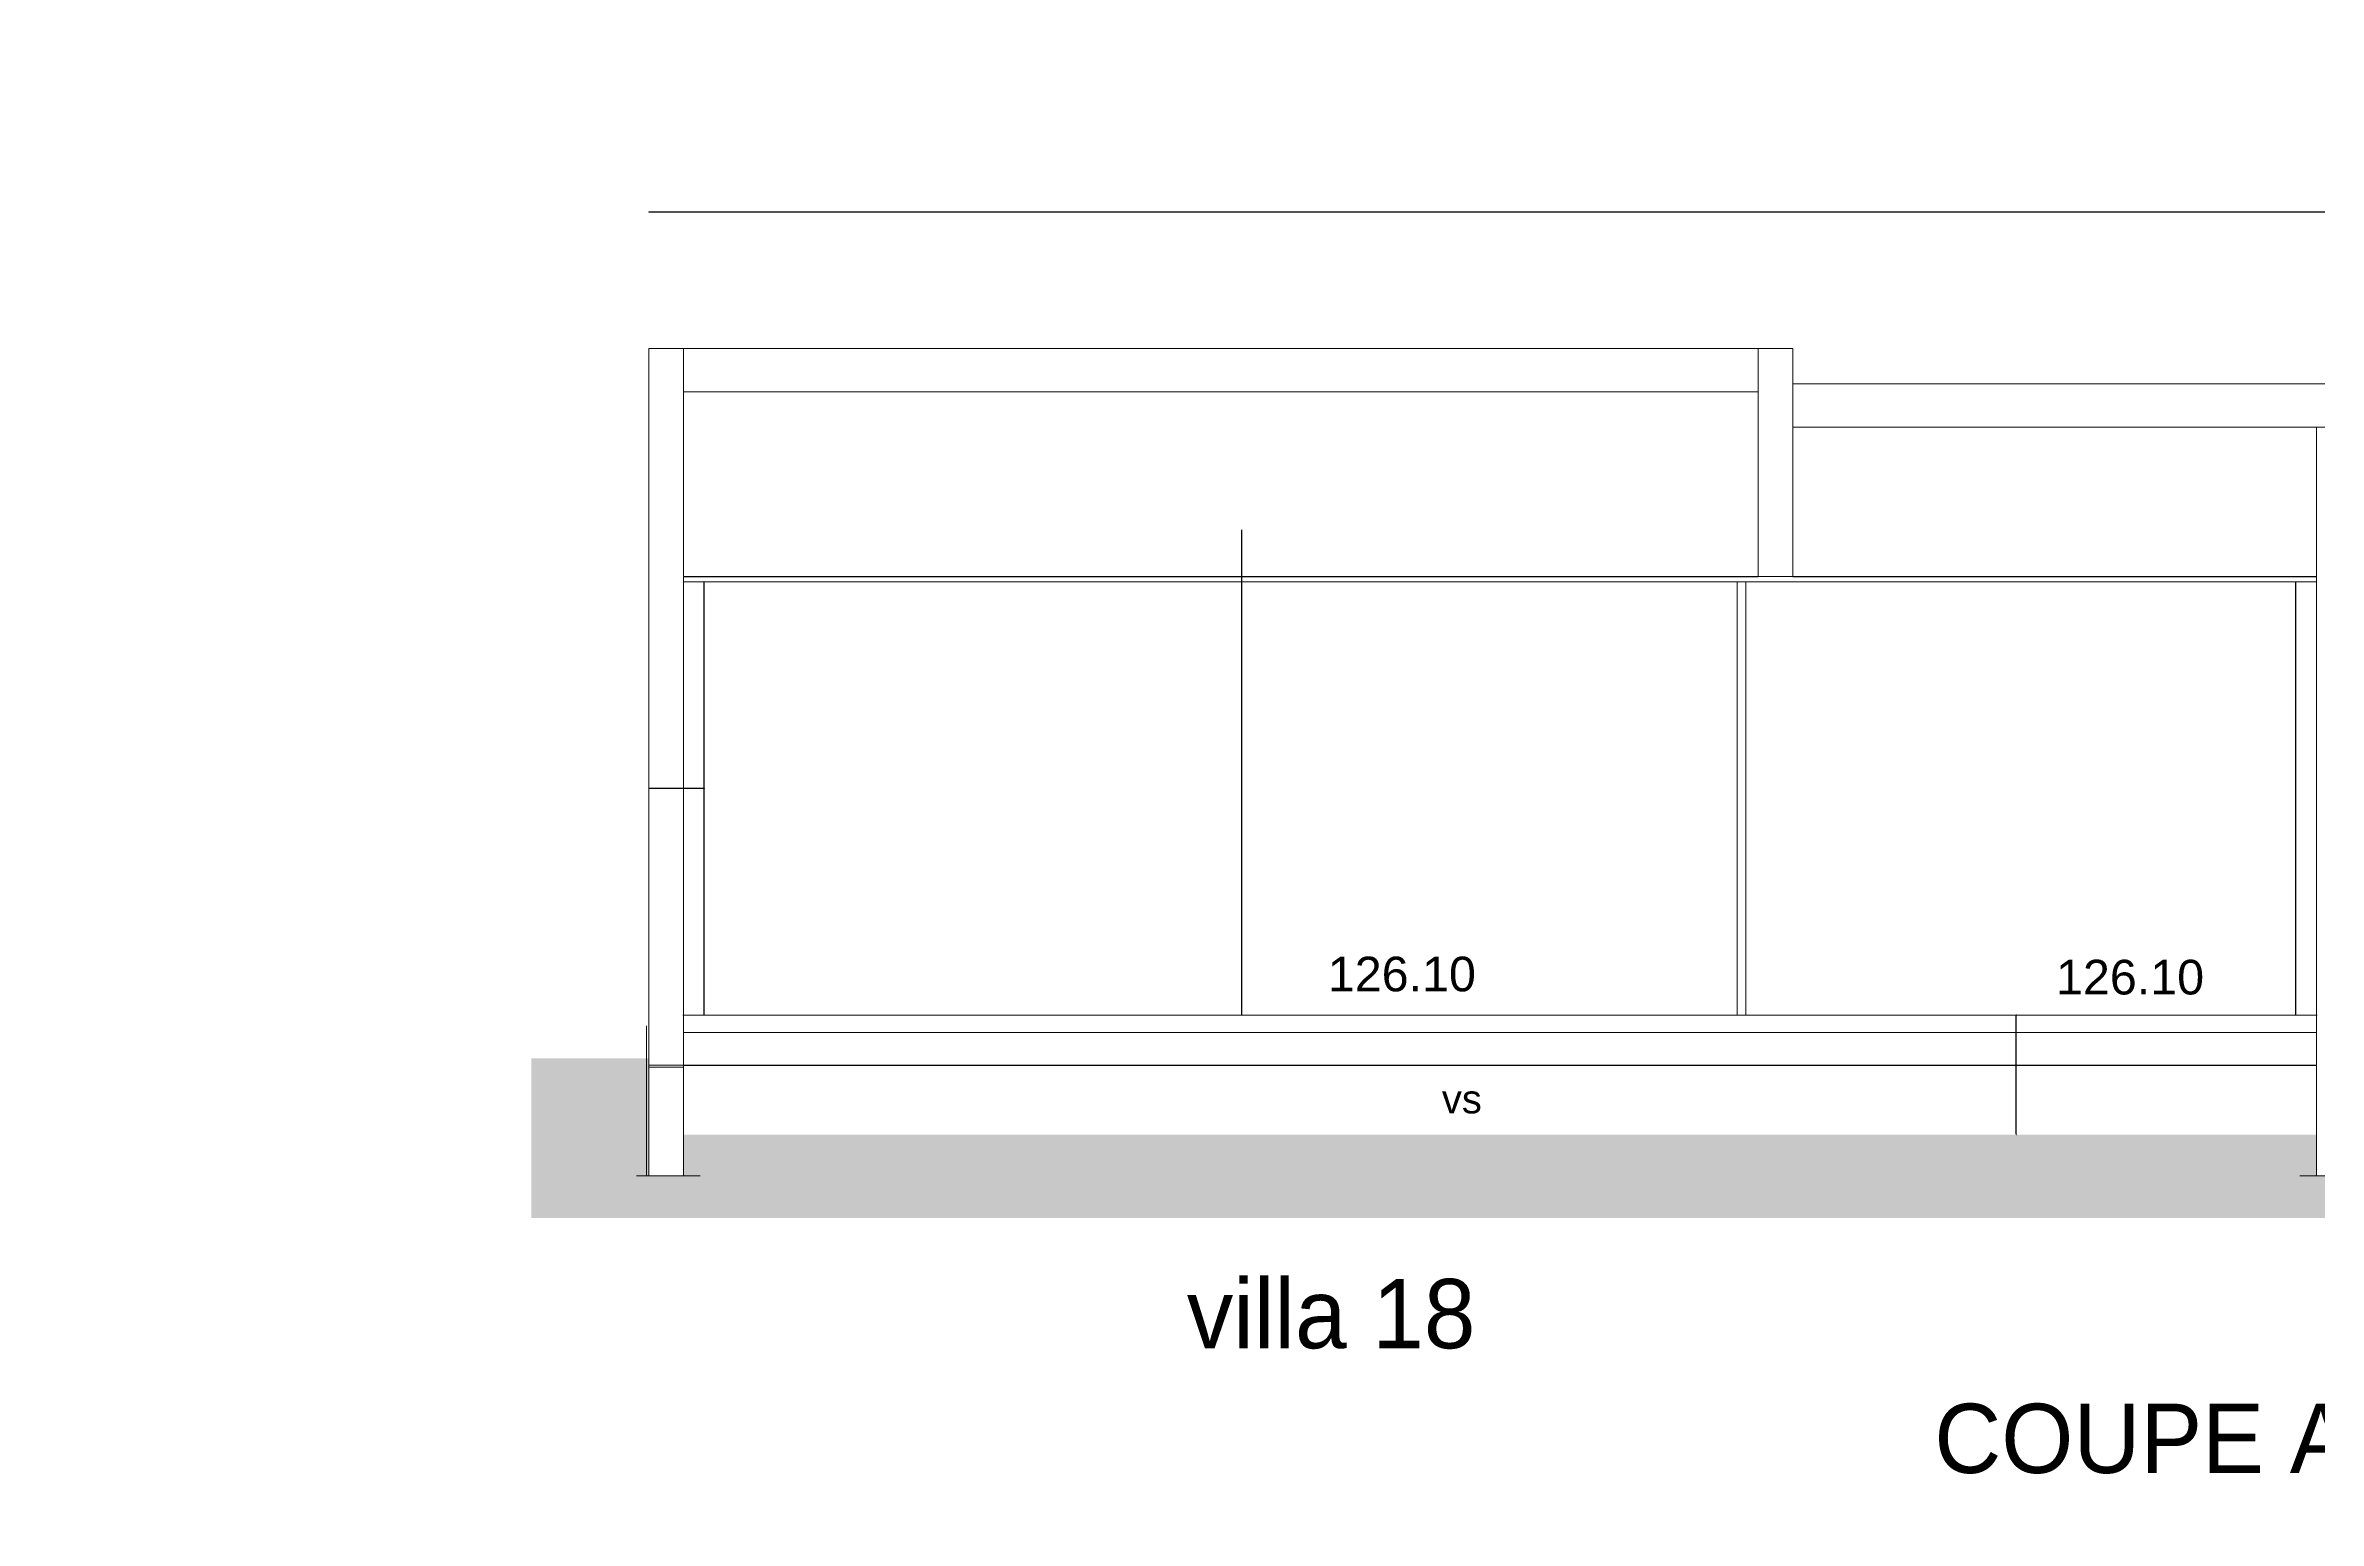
# Model space of a CAD drawing. Header units: metres. Extents: x -12536 to 12621, y -17191 to 9596.
# Drawn here: x -10300 to -8988, y -11956 to -11105 of the extents above; entities that cross this region are included whole.
import ezdxf
from ezdxf.enums import TextEntityAlignment as Align
from ezdxf.lldxf.tags import DXFTag

# ---------------------------------------------------------------- set-up
doc = ezdxf.new("R2010")
doc.units = ezdxf.units.M
doc.header["$MEASUREMENT"] = 0
doc.header["$PDMODE"] = 2
doc.header["$PDSIZE"] = 0.25
for name, color, linetype in [('Calque commun', 7, 'Continuous'), ('Cotations', 7, 'Continuous'), ('Textes', 7, 'Continuous')]:
    doc.layers.add(name, color=color, linetype=linetype)
doc.styles.add('Arial6', font='arial.ttf', dxfattribs={"height": 0.1})
doc.styles.add('Arial7', font='arial.ttf', dxfattribs={"height": 0.2})
doc.styles.add('Century Gothic15', font='GOTHIC.TTF', dxfattribs={"height": 0.18})
doc.styles.add('Century Gothic16', font='GOTHIC.TTF', dxfattribs={"height": 0.18})
doc.styles.add('Century Gothic18', font='GOTHIC.TTF', dxfattribs={"height": 0.18})
tags = doc.linetypes.add('HIDDEN', pattern=[0.375, 0.25, -0.125]).pattern_tags.tags
tags[6:7] = [DXFTag(74, 4), DXFTag(75, 0), DXFTag(340, '0'), DXFTag(46, 1.0), DXFTag(50, 0.0), DXFTag(44, 0.0), DXFTag(45, 0.0)]
tags[4:5] = [DXFTag(74, 4), DXFTag(75, 0), DXFTag(340, '0'), DXFTag(46, 1.0), DXFTag(50, 0.0), DXFTag(44, 0.0), DXFTag(45, 0.0)]
tags = doc.linetypes.add('HIDDENX2', pattern=[0.75, 0.5, -0.25]).pattern_tags.tags
tags[6:7] = [DXFTag(74, 4), DXFTag(75, 0), DXFTag(340, '0'), DXFTag(46, 1.0), DXFTag(50, 0.0), DXFTag(44, 0.0), DXFTag(45, 0.0)]
tags[4:5] = [DXFTag(74, 4), DXFTag(75, 0), DXFTag(340, '0'), DXFTag(46, 1.0), DXFTag(50, 0.0), DXFTag(44, 0.0), DXFTag(45, 0.0)]
doc.dimstyles.new('DIM21', dxfattribs={"dimtxt": 0.18, "dimasz": 0.035, "dimexe": 0.05, "dimexo": 0, "dimgap": 0.05, "dimtad": 1, "dimzin": 1, "dimdsep": 46, "dimtxsty": 'Century Gothic18', "dimblk": 'ORIGIN', "dimcen": 0.09, "dimdle": 0.05, "dimadec": 0, "dimazin": 0, "dimtfac": 1, "dimtdec": 4, "dimtix": 1, "dimtofl": 0, "dimtmove": 0, "dimatfit": 3, "dimfxl": 0.05, "dimfxlon": 1, "dimfrac": 2, "dimtolj": 1, "dimtzin": 0, "dimarcsym": 2})

# ---------------------------------------------------------------- blocks, each defined once
blk = doc.blocks.new('_ORIGIN')
at = {"color": 0, "linetype": 'ByBlock', "lineweight": -2}
blk.add_line((0, 0), (-1, 0), dxfattribs=at)
blk.add_circle((0, 0), 0.5, dxfattribs=at)
blk = doc.blocks.new('*D1983')
at = {"layer": 'Cotations', "color": 0, "linetype": 'ByBlock', "lineweight": -2, "transparency": 16777216}
for p, q in [((-9609.4, -11384.2), (-9609.5, -11384.2)), ((-9609.5, -11414.1), (-9609.5, -11384.2)), ((-9609.4, -11414.2), (-9609.5, -11414.2))]:
    blk.add_line(p, q, dxfattribs=at)
at = {"layer": 'Defpoints', "color": 0, "linetype": 'Continuous', "transparency": 16777216}
for p in [(-9609.5, -11384.2), (-9577.2, -11384.2), (-9577.2, -11414.2)]:
    blk.add_point(p, dxfattribs=at)
at = {"layer": 'Cotations', "color": 0, "linetype": 'Continuous', "lineweight": -2, "transparency": 16777216, "xscale": 0.03500000014901161, "yscale": 0.03500000014901161, "zscale": 0.03500000014901161}
for p, rotation in [((-9609.5, -11384.2), 90), ((-9609.5, -11414.2), 270)]:
    blk.add_blockref('_ORIGIN', p, dxfattribs=dict(at, rotation=rotation))
at = {"layer": 'Cotations', "color": 7, "linetype": 'Continuous', "lineweight": 5, "transparency": 16777216, "insert": (-9609.5, -11399.2), "char_height": 0.18, "attachment_point": 8, "rotation": 90, "line_spacing_factor": 0.776067, "style": 'Century Gothic18'}
blk.add_mtext('\\A1;30.00', dxfattribs=at)
blk = doc.blocks.new('*D1984')
at = {"layer": 'Cotations', "color": 0, "linetype": 'ByBlock', "lineweight": -2, "transparency": 16777216}
for p, q in [((-9609.4, -11414.2), (-9609.5, -11414.2)), ((-9609.5, -11664.1), (-9609.5, -11414.2)), ((-9609.4, -11664.2), (-9609.5, -11664.2))]:
    blk.add_line(p, q, dxfattribs=at)
at = {"layer": 'Defpoints', "color": 0, "linetype": 'Continuous', "transparency": 16777216}
for p in [(-9609.5, -11414.2), (-9577.2, -11414.2), (-9577.2, -11664.2)]:
    blk.add_point(p, dxfattribs=at)
at = {"layer": 'Cotations', "color": 0, "linetype": 'Continuous', "lineweight": -2, "transparency": 16777216, "xscale": 0.03500000014901161, "yscale": 0.03500000014901161, "zscale": 0.03500000014901161}
for p, rotation in [((-9609.5, -11414.2), 90), ((-9609.5, -11664.2), 270)]:
    blk.add_blockref('_ORIGIN', p, dxfattribs=dict(at, rotation=rotation))
at = {"layer": 'Cotations', "color": 7, "linetype": 'Continuous', "lineweight": 5, "transparency": 16777216, "insert": (-9609.5, -11539.2), "char_height": 0.18, "attachment_point": 8, "rotation": 90, "line_spacing_factor": 0.776067, "style": 'Century Gothic18'}
blk.add_mtext('\\A1;250.00', dxfattribs=at)
blk = doc.blocks.new('*D1985')
at = {"layer": 'Cotations', "color": 0, "linetype": 'ByBlock', "lineweight": -2, "transparency": 16777216}
for p, q in [((-9931.6, -11533.3), (-9931.6, -11533.4)), ((-9931.6, -11533.3), (-9919.6, -11533.3)), ((-9919.6, -11533.3), (-9919.6, -11533.4))]:
    blk.add_line(p, q, dxfattribs=at)
at = {"layer": 'Defpoints', "color": 0, "linetype": 'Continuous', "transparency": 16777216}
for p in [(-9931.6, -11414.2), (-9919.6, -11414.2), (-9919.6, -11533.3)]:
    blk.add_point(p, dxfattribs=at)
at = {"layer": 'Cotations', "color": 0, "linetype": 'Continuous', "lineweight": -2, "transparency": 16777216, "xscale": 0.03500000014901161, "yscale": 0.03500000014901161, "zscale": 0.03500000014901161, "rotation": 180}
blk.add_blockref('_ORIGIN', (-9931.6, -11533.3), dxfattribs=at)
at = {"layer": 'Cotations', "color": 0, "linetype": 'Continuous', "lineweight": -2, "transparency": 16777216, "xscale": 0.03500000014901161, "yscale": 0.03500000014901161, "zscale": 0.03500000014901161}
blk.add_blockref('_ORIGIN', (-9919.6, -11533.3), dxfattribs=at)
at = {"layer": 'Cotations', "color": 7, "linetype": 'Continuous', "lineweight": 5, "transparency": 16777216, "insert": (-9925.6, -11533.3), "char_height": 0.18, "attachment_point": 8, "line_spacing_factor": 0.776067, "style": 'Century Gothic18'}
blk.add_mtext('\\A1;12.00', dxfattribs=at)
blk = doc.blocks.new('*D1986')
at = {"layer": 'Cotations', "color": 0, "linetype": 'ByBlock', "lineweight": -2, "transparency": 16777216}
for p, q in [((-9951.6, -11533.3), (-9951.6, -11533.4)), ((-9951.6, -11533.3), (-9931.6, -11533.3)), ((-9931.6, -11533.3), (-9931.6, -11533.4))]:
    blk.add_line(p, q, dxfattribs=at)
at = {"layer": 'Defpoints', "color": 0, "linetype": 'Continuous', "transparency": 16777216}
for p in [(-9951.6, -11404.7), (-9931.6, -11414.2), (-9931.6, -11533.3)]:
    blk.add_point(p, dxfattribs=at)
at = {"layer": 'Cotations', "color": 0, "linetype": 'Continuous', "lineweight": -2, "transparency": 16777216, "xscale": 0.03500000014901161, "yscale": 0.03500000014901161, "zscale": 0.03500000014901161, "rotation": 180}
blk.add_blockref('_ORIGIN', (-9951.6, -11533.3), dxfattribs=at)
at = {"layer": 'Cotations', "color": 0, "linetype": 'Continuous', "lineweight": -2, "transparency": 16777216, "xscale": 0.03500000014901161, "yscale": 0.03500000014901161, "zscale": 0.03500000014901161}
blk.add_blockref('_ORIGIN', (-9931.6, -11533.3), dxfattribs=at)
at = {"layer": 'Cotations', "color": 7, "linetype": 'Continuous', "lineweight": 5, "transparency": 16777216, "insert": (-9941.6, -11533.3), "char_height": 0.18, "attachment_point": 8, "line_spacing_factor": 0.776067, "style": 'Century Gothic18'}
blk.add_mtext('\\A1;20.00', dxfattribs=at)
blk = doc.blocks.new('*D1987')
at = {"layer": 'Cotations', "color": 0, "linetype": 'ByBlock', "lineweight": -2, "transparency": 16777216}
for p, q in [((-9162.6, -11664.2), (-9162.7, -11664.2)), ((-9162.6, -11674.1), (-9162.6, -11664.2)), ((-9162.6, -11674.2), (-9162.7, -11674.2))]:
    blk.add_line(p, q, dxfattribs=at)
at = {"layer": 'Defpoints', "color": 0, "linetype": 'Continuous', "transparency": 16777216}
for p in [(-9162.6, -11664.2), (-9162.6, -11664.2), (-9162.6, -11674.2)]:
    blk.add_point(p, dxfattribs=at)
at = {"layer": 'Cotations', "color": 0, "linetype": 'Continuous', "lineweight": -2, "transparency": 16777216, "xscale": 0.03500000014901161, "yscale": 0.03500000014901161, "zscale": 0.03500000014901161}
for p, rotation in [((-9162.6, -11664.2), 90), ((-9162.6, -11674.2), 270)]:
    blk.add_blockref('_ORIGIN', p, dxfattribs=dict(at, rotation=rotation))
at = {"layer": 'Cotations', "color": 7, "linetype": 'Continuous', "lineweight": 5, "transparency": 16777216, "insert": (-9162.7, -11669.2), "char_height": 0.18, "attachment_point": 8, "rotation": 90, "line_spacing_factor": 0.776067, "style": 'Century Gothic18'}
blk.add_mtext('\\A1;10.00', dxfattribs=at)
blk = doc.blocks.new('*D1988')
at = {"layer": 'Cotations', "color": 0, "linetype": 'ByBlock', "lineweight": -2, "transparency": 16777216}
for p, q in [((-9162.6, -11674.2), (-9162.7, -11674.2)), ((-9162.6, -11693.1), (-9162.6, -11674.2)), ((-9162.6, -11693.2), (-9162.7, -11693.2))]:
    blk.add_line(p, q, dxfattribs=at)
at = {"layer": 'Defpoints', "color": 0, "linetype": 'Continuous', "transparency": 16777216}
for p in [(-9162.6, -11674.2), (-9162.6, -11674.2), (-9162.6, -11693.2)]:
    blk.add_point(p, dxfattribs=at)
at = {"layer": 'Cotations', "color": 0, "linetype": 'Continuous', "lineweight": -2, "transparency": 16777216, "xscale": 0.03500000014901161, "yscale": 0.03500000014901161, "zscale": 0.03500000014901161}
for p, rotation in [((-9162.6, -11674.2), 90), ((-9162.6, -11693.2), 270)]:
    blk.add_blockref('_ORIGIN', p, dxfattribs=dict(at, rotation=rotation))
at = {"layer": 'Cotations', "color": 7, "linetype": 'Continuous', "lineweight": 5, "transparency": 16777216, "insert": (-9162.7, -11683.7), "char_height": 0.18, "attachment_point": 8, "rotation": 90, "line_spacing_factor": 0.776067, "style": 'Century Gothic18'}
blk.add_mtext('\\A1;19.00', dxfattribs=at)
blk = doc.blocks.new('*D1989')
at = {"layer": 'Cotations', "color": 0, "linetype": 'ByBlock', "lineweight": -2, "transparency": 16777216}
for p, q in [((-9162.6, -11693.2), (-9162.7, -11693.2)), ((-9162.6, -11733), (-9162.6, -11693.2)), ((-9162.6, -11733.1), (-9162.7, -11733.1))]:
    blk.add_line(p, q, dxfattribs=at)
at = {"layer": 'Defpoints', "color": 0, "linetype": 'Continuous', "transparency": 16777216}
for p in [(-9162.6, -11693.2), (-9162.6, -11693.2), (-9162.6, -11733.1)]:
    blk.add_point(p, dxfattribs=at)
at = {"layer": 'Cotations', "color": 0, "linetype": 'Continuous', "lineweight": -2, "transparency": 16777216, "xscale": 0.03500000014901161, "yscale": 0.03500000014901161, "zscale": 0.03500000014901161}
for p, rotation in [((-9162.6, -11693.2), 90), ((-9162.6, -11733.1), 270)]:
    blk.add_blockref('_ORIGIN', p, dxfattribs=dict(at, rotation=rotation))
at = {"layer": 'Cotations', "color": 7, "linetype": 'Continuous', "lineweight": 5, "transparency": 16777216, "insert": (-9162.7, -11713.1), "char_height": 0.18, "attachment_point": 8, "rotation": 90, "line_spacing_factor": 0.776067, "style": 'Century Gothic18'}
blk.add_mtext('\\A1;39.88', dxfattribs=at)
blk = doc.blocks.new('*D1990')
at = {"layer": 'Cotations', "color": 0, "linetype": 'ByBlock', "lineweight": -2, "transparency": 16777216}
for p, q in [((-9162.6, -11664.2), (-9162.7, -11664.2)), ((-9162.6, -11674.1), (-9162.6, -11664.2)), ((-9162.6, -11674.2), (-9162.7, -11674.2))]:
    blk.add_line(p, q, dxfattribs=at)
at = {"layer": 'Defpoints', "color": 0, "linetype": 'Continuous', "transparency": 16777216}
for p in [(-9162.6, -11664.2), (-9162.6, -11664.2), (-9162.6, -11674.2)]:
    blk.add_point(p, dxfattribs=at)
at = {"layer": 'Cotations', "color": 0, "linetype": 'Continuous', "lineweight": -2, "transparency": 16777216, "xscale": 0.03500000014901161, "yscale": 0.03500000014901161, "zscale": 0.03500000014901161}
for p, rotation in [((-9162.6, -11664.2), 90), ((-9162.6, -11674.2), 270)]:
    blk.add_blockref('_ORIGIN', p, dxfattribs=dict(at, rotation=rotation))
at = {"layer": 'Cotations', "color": 7, "linetype": 'Continuous', "lineweight": 5, "transparency": 16777216, "insert": (-9162.7, -11669.2), "char_height": 0.18, "attachment_point": 8, "rotation": 90, "line_spacing_factor": 0.776067, "style": 'Century Gothic18'}
blk.add_mtext('\\A1;10.00', dxfattribs=at)
blk = doc.blocks.new('*D1991')
at = {"layer": 'Cotations', "color": 0, "linetype": 'ByBlock', "lineweight": -2, "transparency": 16777216}
for p, q in [((-9162.6, -11664.2), (-9162.7, -11664.2)), ((-9162.6, -11674.1), (-9162.6, -11664.2)), ((-9162.6, -11674.2), (-9162.7, -11674.2))]:
    blk.add_line(p, q, dxfattribs=at)
at = {"layer": 'Defpoints', "color": 0, "linetype": 'Continuous', "transparency": 16777216}
for p in [(-9162.6, -11664.2), (-9162.6, -11664.2), (-9162.6, -11674.2)]:
    blk.add_point(p, dxfattribs=at)
at = {"layer": 'Cotations', "color": 0, "linetype": 'Continuous', "lineweight": -2, "transparency": 16777216, "xscale": 0.03500000014901161, "yscale": 0.03500000014901161, "zscale": 0.03500000014901161}
for p, rotation in [((-9162.6, -11664.2), 90), ((-9162.6, -11674.2), 270)]:
    blk.add_blockref('_ORIGIN', p, dxfattribs=dict(at, rotation=rotation))
at = {"layer": 'Cotations', "color": 7, "linetype": 'Continuous', "lineweight": 5, "transparency": 16777216, "insert": (-9162.7, -11669.2), "char_height": 0.18, "attachment_point": 8, "rotation": 90, "line_spacing_factor": 0.776067, "style": 'Century Gothic18'}
blk.add_mtext('\\A1;10.00', dxfattribs=at)
blk = doc.blocks.new('*D2129')
at = {"layer": 'Cotations', "color": 0, "linetype": 'ByBlock', "lineweight": -2, "transparency": 16777216}
for p, q in [((-9951.6, -11200.8), (-9951.6, -11200.7)), ((-9951.5, -11200.7), (-8007.6, -11200.7)), ((-8007.6, -11200.8), (-8007.6, -11200.7))]:
    blk.add_line(p, q, dxfattribs=at)
at = {"layer": 'Defpoints', "color": 0, "linetype": 'Continuous', "transparency": 16777216}
for p in [(-8007.6, -11200.7), (-9951.6, -11533.3), (-8007.6, -11533.3)]:
    blk.add_point(p, dxfattribs=at)
at = {"layer": 'Cotations', "color": 0, "linetype": 'Continuous', "lineweight": -2, "transparency": 16777216, "xscale": 0.03500000014901161, "yscale": 0.03500000014901161, "zscale": 0.03500000014901161, "rotation": 180}
blk.add_blockref('_ORIGIN', (-9951.6, -11200.7), dxfattribs=at)
at = {"layer": 'Cotations', "color": 0, "linetype": 'Continuous', "lineweight": -2, "transparency": 16777216, "xscale": 0.03500000014901161, "yscale": 0.03500000014901161, "zscale": 0.03500000014901161}
blk.add_blockref('_ORIGIN', (-8007.6, -11200.7), dxfattribs=at)
at = {"layer": 'Cotations', "color": 7, "linetype": 'Continuous', "lineweight": 5, "transparency": 16777216, "insert": (-8979.6, -11200.7), "char_height": 0.18, "attachment_point": 8, "line_spacing_factor": 0.776067, "style": 'Century Gothic18'}
blk.add_mtext('\\A1;1944.00', dxfattribs=at)

msp = doc.modelspace()

# ---------------------------------------------------------------- hatches: boundary and pattern name
at = {"layer": 'Calque commun', "linetype": 'Continuous', "lineweight": 20, "true_color": 0xc0c0c0}
msp.add_hatch(color=9, dxfattribs=at).paths.add_polyline_path([(-7935.651, -11781.409), (-10019.479, -11781.409), (-10019.479, -11689.182), (-9951.594, -11689.182), (-9951.594, -11757.076), (-9931.594, -11757.076), (-9931.594, -11733.181), (-9037.398, -11733.181), (-8989.428, -11733.181), (-8989.428, -11757.076), (-8969.428, -11757.076), (-8969.428, -11734.675), (-8969.428, -11733.181), (-8671.595, -11733.181), (-8671.595, -11733.181), (-8651.596, -11733.181), (-8651.596, -11733.181), (-8027.556, -11733.181), (-8027.556, -11757.076), (-8007.557, -11757.076), (-8007.557, -11733.181), (-8007.553, -11733.181), (-8007.553, -11684.172), (-7935.651, -11684.172)])

# ---------------------------------------------------------------- linework, layer by layer
at = {"layer": 'Calque commun', "color": 7, "linetype": 'Continuous', "lineweight": 20}
for p, q in [((-9951.557, -11279.52), (-9951.557, -11665.286)), ((-9931.594, -11279.52), (-9951.557, -11279.52)), ((-9931.594, -11410.68), (-9931.594, -11279.52)), ((-8989.427, -11757.076), (-8989.427, -11324.843)), ((-8989.427, -11411.181), (-9931.594, -11411.181)), ((-9931.594, -11414.181), (-9931.594, -11411.181)), ((-8989.427, -11414.181), (-9931.594, -11414.181)), ((-9931.594, -11414.181), (-9931.594, -11674.182)), ((-9919.594, -11664.18), (-9919.594, -11414.181)), ((-9318.566, -11414.181), (-9323.621, -11414.181)), ((-9323.621, -11414.181), (-9323.621, -11664.181)), ((-9318.566, -11664.181), (-9318.566, -11414.181)), ((-9001.426, -11664.18), (-9001.426, -11414.181)), ((-8989.427, -11414.181), (-8989.427, -11411.181)), ((-9951.594, -11665.286), (-9951.594, -11674.182)), ((-9951.594, -11757.076), (-9951.594, -11669.181)), ((-8989.428, -11664.181), (-9931.594, -11664.181)), ((-9323.621, -11664.181), (-9318.566, -11664.181)), ((-8989.43, -11665.372), (-8989.428, -11663.988)), ((-9951.594, -11757.076), (-9951.594, -11674.182)), ((-8989.427, -11674.182), (-9931.594, -11674.182)), ((-9931.594, -11693.182), (-9931.594, -11674.182)), ((-9921.594, -11674.182), (-9921.594, -11674.182)), ((-9921.594, -11674.182), (-9921.594, -11674.182)), ((-9921.594, -11674.182), (-9921.594, -11674.182)), ((-9921.594, -11674.182), (-9921.594, -11674.182)), ((-8989.427, -11693.182), (-8989.427, -11674.182)), ((-8989.427, -11693.182), (-9951.594, -11693.182)), ((-9931.594, -11694.271), (-9951.594, -11694.271)), ((-9931.594, -11693.182), (-9931.594, -11757.076)), ((-9931.594, -11695.181), (-9931.594, -11757.076))]:
    msp.add_line(p, q, dxfattribs=at)
at = {"layer": 'Calque commun', "color": 5, "linetype": 'ByBlock', "lineweight": -2}
for p, q in [((-9931.594, -11411.181), (-9311.557, -11411.181)), ((-9291.557, -11411.181), (-8989.427, -11411.181))]:
    msp.add_line(p, q, dxfattribs=at)
at = {"layer": 'Calque commun', "color": 7, "linetype": 'Continuous', "lineweight": 5}
for p, q in [((-9919.594, -11414.181), (-9919.594, -11664.18)), ((-9001.426, -11414.181), (-9001.426, -11664.18)), ((-9931.934, -11664.18), (-9919.594, -11664.18)), ((-9919.594, -11664.18), (-9931.594, -11664.18)), ((-9919.594, -11664.18), (-9931.594, -11664.18)), ((-9001.426, -11664.18), (-8989.426, -11664.18)), ((-9001.426, -11664.18), (-8989.426, -11664.18)), ((-8989.086, -11664.18), (-9001.426, -11664.18))]:
    msp.add_line(p, q, dxfattribs=at)
at = {"layer": 'Calque commun', "color": 3, "linetype": 'ByBlock', "lineweight": -2}
for p, q in [((-9919.594, -11664.18), (-9919.594, -11414.181)), ((-9001.426, -11414.181), (-9001.426, -11664.18)), ((-9931.594, -11693.182), (-8989.427, -11693.182))]:
    msp.add_line(p, q, dxfattribs=at)
at = {"layer": 'Calque commun', "color": 20, "linetype": 'Continuous', "lineweight": 5}
for p, q in [((-9609.456, -11414.181), (-9609.903, -11414.181)), ((-9609.456, -11559.175), (-9609.456, -11414.181))]:
    msp.add_line(p, q, dxfattribs=at)
at = {"layer": 'Calque commun', "color": 7, "linetype": 'HIDDEN', "lineweight": 20}
msp.add_line((-9952.865, -11670.385), (-9952.865, -11757.076), dxfattribs=at)
at = {"layer": 'Calque commun', "color": 7, "linetype": 'HIDDENX2', "lineweight": 20}
for p, q in [((-9921.99, -11757.076), (-9958.696, -11757.076)), ((-8959.825, -11757.076), (-8999.03, -11757.076))]:
    msp.add_line(p, q, dxfattribs=at)

# ---------------------------------------------------------------- texts
at = {"layer": 'Textes', "color": 5, "linetype": 'ByBlock', "lineweight": -2}
for s, height, style, p in [('126.10', 20, 'Arial7', (-9559.841, -11650.512)), ('126.10', 20, 'Arial7', (-9139.695, -11652.323)), ('villa 18', 40, 'Century Gothic16', (-9641.17, -11856.516))]:
    msp.add_text(s, height=height, dxfattribs=dict(at, style=style)).set_placement(p)
at = {"layer": 'Textes', "color": 3, "linetype": 'ByBlock', "lineweight": -2, "style": 'Arial6'}
msp.add_text('vs', height=16.5, dxfattribs=at).set_placement((-9494.035, -11720.937))
at = {"layer": 'Textes', "color": 5, "linetype": 'ByBlock', "lineweight": -2, "style": 'Century Gothic15'}
msp.add_text('COUPE A-A', height=40, dxfattribs=at).set_placement((-9209.894, -11888.513), align=Align.TOP_LEFT)

# ---------------------------------------------------------------- dimensions: what is measured, and where the dimension line sits
at = {"layer": 'Cotations', "color": 14, "linetype": 'Continuous', "lineweight": 5}
for p1, p2, distance, picture, middle in [((-9951.557, -11533.324), (-8007.557, -11533.324), 332.586, '*D2129', (-8979.557, -11200.593)), ((-9577.228, -11414.181), (-9577.228, -11384.18), 32.228, '*D1983', (-9609.6, -11399.181)), ((-9931.594, -11414.181), (-9919.595, -11414.181), -119.148, '*D1985', (-9925.594, -11533.184)), ((-9577.228, -11664.18), (-9577.228, -11414.181), 32.228, '*D1984', (-9609.6, -11539.18)), ((-9162.64, -11674.182), (-9162.64, -11664.181), 0, '*D1987', (-9162.784, -11669.181)), ((-9162.64, -11674.182), (-9162.64, -11664.181), 0, '*D1990', (-9162.784, -11669.181)), ((-9162.64, -11674.182), (-9162.64, -11664.181), 0, '*D1991', (-9162.784, -11669.181)), ((-9162.64, -11693.181), (-9162.64, -11674.182), 0, '*D1988', (-9162.784, -11683.681)), ((-9162.63976, -11733.0561), (-9162.63976, -11693.18107), 0, '*D1989', (-9162.78429, -11713.11858))]:
    dim = msp.add_aligned_dim(p1=p1, p2=p2, distance=distance, dimstyle='DIM21', override={"dimclrt": 7}, dxfattribs=at)
    dim.commit()
    dim.dimension.update_dxf_attribs({"geometry": picture, "text_midpoint": middle})
dim = msp.add_linear_dim(base=(-9931.594, -11533.329), p1=(-9951.594, -11404.734), p2=(-9931.594, -11414.181), dimstyle='DIM21', override={"dimclrt": 7}, dxfattribs=at)
dim.commit()
dim.dimension.update_dxf_attribs({"geometry": '*D1986', "text_midpoint": (-9941.594, -11533.184)})

# ---------------------------------------------------------------- meshes
at = {"layer": 'Calque commun', "color": 7, "linetype": 'Continuous', "lineweight": 5}
mesh = msp.add_polyface(dxfattribs=at)
corners = [(-6255.473, -10253.272), (-12255.473, -10253.272), (-12255.473, -14453.272), (-6255.473, -14453.272)]
mesh.append_faces([[corners[k] for k in face] for face in [(0, 1, 2, 3)]], dxfattribs={"color": 7})
at = {"layer": 'Calque commun', "color": 7, "linetype": 'Continuous', "lineweight": 20}
mesh = msp.add_polyface(dxfattribs=at)
corners = [(-9931.594, -11304.52), (-9311.557, -11304.52), (-9311.557, -11279.52), (-9931.594, -11279.52)]
mesh.append_faces([[corners[k] for k in face] for face in [(0, 1, 2, 3)]], dxfattribs={"color": 7})
mesh = msp.add_polyface(dxfattribs=at)
corners = [(-9311.557, -11411.181), (-9291.557, -11411.181), (-9291.557, -11279.52), (-9311.557, -11279.52)]
mesh.append_faces([[corners[k] for k in face] for face in [(0, 1, 2, 3)]], dxfattribs={"color": 7})
mesh = msp.add_polyface(dxfattribs=at)
corners = [(-9291.557, -11324.843), (-8667.557, -11324.843), (-8667.557, -11299.843), (-9291.557, -11299.843)]
mesh.append_faces([[corners[k] for k in face] for face in [(0, 1, 2, 3)]], dxfattribs={"color": 7})

doc.saveas('drawing.dxf')
